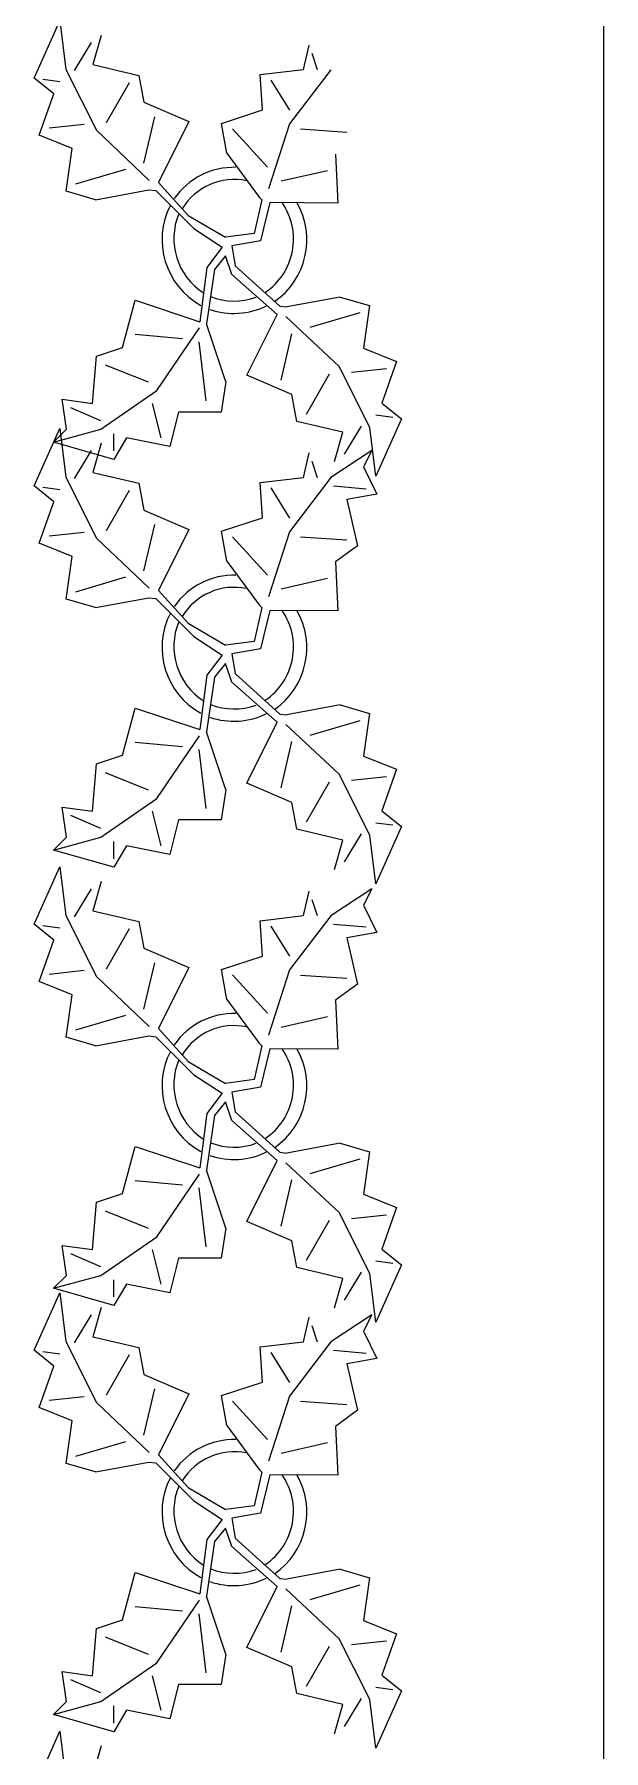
# Model space of a CAD drawing. Header units: inches. Extents: x 8624 to 20537, y 780 to 7738.
# Drawn here: x 17250.8 to 17297.6, y 2513.4 to 2654.4 of the extents above; entities that cross this region are included whole.
import ezdxf

# ---------------------------------------------------------------- set-up
doc = ezdxf.new("R2010")
doc.units = ezdxf.units.IN
doc.header["$MEASUREMENT"] = 0

msp = doc.modelspace()

# ---------------------------------------------------------------- linework, layer by layer
msp.add_line((17297.59, 2729.61), (17297.59, 1331.61))
at = {"color": 114, "linetype": 'Continuous'}
for p, q in [((17250.79, 2650.77), (17252.88, 2655.48)), ((17252.88, 2655.48), (17253.39, 2651.48)), ((17254.09, 2651.38), (17255.48, 2653.68)), ((17256.28, 2654.28), (17255.59, 2651.88)), ((17272.93, 2651.47), (17273.39, 2653.48)), ((17255.59, 2651.88), (17259.39, 2650.99)), ((17273.61, 2652.81), (17274.04, 2651.47)), ((17252.39, 2649.47), (17250.79, 2650.77)), ((17251.49, 2650.67), (17252.89, 2650.48)), ((17253.39, 2651.48), (17255.9, 2646.48)), ((17259.39, 2650.99), (17259.79, 2648.79)), ((17269.35, 2651.05), (17272.93, 2651.47)), ((17269.55, 2648.15), (17269.35, 2651.05)), ((17270.24, 2650.6), (17271.78, 2648.13)), ((17275.16, 2651.46), (17271.78, 2647.01)), ((17251.2, 2646.07), (17252.39, 2649.47)), ((17258.59, 2650.39), (17256.7, 2647.08)), ((17259.79, 2648.79), (17263.5, 2647.2)), ((17266.19, 2647.05), (17269.55, 2648.15)), ((17252, 2646.67), (17254.9, 2646.98)), ((17255.9, 2646.48), (17260.24, 2642.37)), ((17259.8, 2643.79), (17260.7, 2647.59)), ((17263.5, 2647.2), (17261.01, 2642.19)), ((17266.61, 2644.59), (17266.19, 2647.05)), ((17267.08, 2646.6), (17269.96, 2643.45)), ((17271.78, 2647.01), (17270.05, 2641.66)), ((17276.47, 2646.3), (17272.67, 2646.56)), ((17253.9, 2644.98), (17251.2, 2646.07)), ((17253.41, 2641.48), (17253.9, 2644.98)), ((17266.61, 2644.59), (17269.27, 2640.99)), ((17275.56, 2644.52), (17275.75, 2640.5)), ((17254.21, 2642.08), (17258.31, 2643.29)), ((17263.44, 2639.49), (17261.01, 2642.19)), ((17271.07, 2642.32), (17274.88, 2643.19)), ((17255.81, 2640.78), (17253.41, 2641.48)), ((17255.81, 2640.78), (17260.21, 2641.59)), ((17260.21, 2641.59), (17260.78, 2641.53)), ((17260.78, 2641.53), (17263.9, 2638.4)), ((17269.49, 2640.77), (17268.85, 2638)), ((17269.27, 2640.99), (17269.49, 2640.77)), ((17263.44, 2639.49), (17266.5, 2637.69)), ((17270.16, 2640.54), (17269.37, 2637.39)), ((17275.75, 2640.5), (17270.16, 2640.54)), ((17263.9, 2638.4), (17266.24, 2636.88)), ((17268.85, 2638), (17266.5, 2637.69)), ((17268.85, 2638), (17268.85, 2638)), ((17266.24, 2636.88), (17264.96, 2635.22)), ((17269.37, 2637.39), (17267.03, 2636.98)), ((17267.03, 2636.98), (17267.29, 2635.35)), ((17264.96, 2635.22), (17264.39, 2630.76)), ((17265.59, 2635.05), (17264.94, 2630.57)), ((17266.5, 2636.17), (17265.59, 2635.05)), ((17267.03, 2634.64), (17266.5, 2636.17)), ((17267.29, 2635.35), (17270.97, 2632.03)), ((17270.74, 2631.36), (17267.03, 2634.64)), ((17258.03, 2628.64), (17259.09, 2632.52)), ((17259.09, 2632.52), (17264.39, 2630.76)), ((17275.94, 2632.78), (17271.54, 2631.97)), ((17275.94, 2632.78), (17278.34, 2632.08)), ((17268.25, 2626.36), (17270.74, 2631.36)), ((17270.97, 2632.03), (17271.54, 2631.97)), ((17275.85, 2627.08), (17271.46, 2631.18)), ((17277.54, 2631.48), (17273.44, 2630.27)), ((17278.34, 2632.08), (17277.85, 2628.58)), ((17262.98, 2629.34), (17259.09, 2629.7)), ((17260.86, 2625.1), (17264.38, 2630.25)), ((17266.52, 2625.81), (17264.94, 2630.57)), ((17271.94, 2629.77), (17271.05, 2625.96)), ((17255.56, 2624.04), (17255.91, 2627.93)), ((17255.91, 2627.93), (17258.03, 2628.64)), ((17264.31, 2629.11), (17264.89, 2624.27)), ((17277.85, 2628.58), (17280.55, 2627.49)), ((17256.62, 2627.22), (17260.15, 2625.81)), ((17278.36, 2622.08), (17275.85, 2627.08)), ((17279.75, 2626.88), (17276.85, 2626.58)), ((17280.55, 2627.49), (17279.36, 2624.08)), ((17256.26, 2621.92), (17260.86, 2625.1)), ((17266.52, 2625.81), (17266.16, 2623.33)), ((17271.96, 2624.77), (17268.25, 2626.36)), ((17273.16, 2623.17), (17275.05, 2626.47)), ((17253.08, 2624.39), (17255.56, 2624.04)), ((17253.43, 2621.92), (17253.08, 2624.39)), ((17256.26, 2622.62), (17253.79, 2623.69)), ((17261.21, 2621.21), (17260.5, 2624.04)), ((17272.36, 2622.57), (17271.96, 2624.77)), ((17279.36, 2624.08), (17280.96, 2622.79)), ((17262.63, 2623.33), (17261.92, 2620.5)), ((17266.16, 2623.33), (17262.63, 2623.33)), ((17276.16, 2621.68), (17272.36, 2622.57)), ((17280.26, 2622.89), (17278.86, 2623.08)), ((17280.96, 2622.79), (17278.87, 2618.08)), ((17250.79, 2617.27), (17252.88, 2621.98)), ((17252.37, 2620.86), (17256.26, 2621.92)), ((17252.37, 2620.86), (17253.43, 2621.92)), ((17257.32, 2619.44), (17252.37, 2620.86)), ((17252.88, 2621.98), (17253.39, 2617.98)), ((17257.32, 2620.15), (17257.32, 2621.56)), ((17258.38, 2621.21), (17257.32, 2619.44)), ((17261.92, 2620.5), (17258.38, 2621.21)), ((17275.47, 2619.27), (17276.16, 2621.68)), ((17277.66, 2622.18), (17276.27, 2619.88)), ((17278.87, 2618.08), (17278.36, 2622.08)), ((17254.09, 2617.88), (17255.48, 2620.18)), ((17256.28, 2620.78), (17255.59, 2618.38)), ((17272.93, 2617.97), (17273.39, 2619.98)), ((17278.53, 2620.17), (17275.16, 2617.96)), ((17278.53, 2620.17), (17277.85, 2618.83)), ((17255.59, 2618.38), (17259.39, 2617.49)), ((17273.61, 2619.31), (17274.04, 2617.97)), ((17277.85, 2618.83), (17278.95, 2616.59)), ((17252.39, 2615.97), (17250.79, 2617.27)), ((17251.49, 2617.17), (17252.89, 2616.98)), ((17253.39, 2617.98), (17255.9, 2612.98)), ((17258.59, 2616.89), (17256.7, 2613.58)), ((17259.39, 2617.49), (17259.79, 2615.29)), ((17269.35, 2617.55), (17272.93, 2617.97)), ((17269.55, 2614.65), (17269.35, 2617.55)), ((17270.24, 2617.1), (17271.78, 2614.63)), ((17275.16, 2617.96), (17271.78, 2613.51)), ((17275.38, 2617.28), (17278.06, 2617.04)), ((17251.2, 2612.57), (17252.39, 2615.97)), ((17259.79, 2615.29), (17263.5, 2613.7)), ((17278.95, 2616.59), (17276.49, 2616.16)), ((17276.49, 2616.16), (17277.36, 2612.35)), ((17259.8, 2610.29), (17260.7, 2614.09)), ((17266.19, 2613.55), (17269.55, 2614.65)), ((17253.9, 2611.48), (17251.2, 2612.57)), ((17252, 2613.17), (17254.9, 2613.48)), ((17255.9, 2612.98), (17260.24, 2608.87)), ((17263.5, 2613.7), (17261.01, 2608.69)), ((17266.61, 2611.09), (17266.19, 2613.55)), ((17267.08, 2613.1), (17269.96, 2609.95)), ((17271.78, 2613.51), (17270.05, 2608.16)), ((17276.47, 2612.8), (17272.67, 2613.06)), ((17253.41, 2607.98), (17253.9, 2611.48)), ((17266.61, 2611.09), (17269.27, 2607.49)), ((17277.36, 2612.35), (17275.56, 2611.02)), ((17275.56, 2611.02), (17275.75, 2607)), ((17254.21, 2608.58), (17258.31, 2609.79)), ((17271.07, 2608.82), (17274.88, 2609.69)), ((17263.44, 2605.99), (17261.01, 2608.69)), ((17255.81, 2607.28), (17253.41, 2607.98)), ((17255.81, 2607.28), (17260.21, 2608.09)), ((17260.21, 2608.09), (17260.78, 2608.03)), ((17260.78, 2608.03), (17263.9, 2604.9)), ((17269.49, 2607.27), (17268.85, 2604.5)), ((17269.27, 2607.49), (17269.49, 2607.27)), ((17270.16, 2607.04), (17269.37, 2603.89)), ((17275.75, 2607), (17270.16, 2607.04)), ((17263.44, 2605.99), (17266.5, 2604.19)), ((17263.9, 2604.9), (17266.24, 2603.38)), ((17268.85, 2604.5), (17266.5, 2604.19)), ((17268.85, 2604.5), (17268.85, 2604.5)), ((17266.24, 2603.38), (17264.96, 2601.72)), ((17266.5, 2602.67), (17265.59, 2601.55)), ((17267.03, 2601.14), (17266.5, 2602.67)), ((17269.37, 2603.89), (17267.03, 2603.48)), ((17267.03, 2603.48), (17267.29, 2601.85)), ((17264.96, 2601.72), (17264.39, 2597.26)), ((17265.59, 2601.55), (17264.94, 2597.07)), ((17270.74, 2597.86), (17267.03, 2601.14)), ((17267.29, 2601.85), (17270.97, 2598.53)), ((17258.03, 2595.14), (17259.09, 2599.02)), ((17259.09, 2599.02), (17264.39, 2597.26)), ((17270.97, 2598.53), (17271.54, 2598.47)), ((17275.94, 2599.28), (17271.54, 2598.47)), ((17275.94, 2599.28), (17278.34, 2598.58)), ((17278.34, 2598.58), (17277.85, 2595.08)), ((17266.52, 2592.31), (17264.94, 2597.07)), ((17268.25, 2592.86), (17270.74, 2597.86)), ((17275.85, 2593.58), (17271.46, 2597.68)), ((17277.54, 2597.98), (17273.44, 2596.77)), ((17262.98, 2595.84), (17259.09, 2596.2)), ((17260.86, 2591.6), (17264.38, 2596.75)), ((17264.31, 2595.61), (17264.89, 2590.77)), ((17271.94, 2596.27), (17271.05, 2592.46)), ((17255.56, 2590.54), (17255.91, 2594.43)), ((17255.91, 2594.43), (17258.03, 2595.14)), ((17277.85, 2595.08), (17280.55, 2593.99)), ((17256.62, 2593.72), (17260.15, 2592.31)), ((17271.96, 2591.27), (17268.25, 2592.86)), ((17273.16, 2589.67), (17275.05, 2592.97)), ((17278.36, 2588.58), (17275.85, 2593.58)), ((17279.75, 2593.38), (17276.85, 2593.08)), ((17280.55, 2593.99), (17279.36, 2590.58)), ((17256.26, 2588.42), (17260.86, 2591.6)), ((17266.52, 2592.31), (17266.16, 2589.83)), ((17272.36, 2589.07), (17271.96, 2591.27)), ((17253.08, 2590.89), (17255.56, 2590.54)), ((17253.43, 2588.42), (17253.08, 2590.89)), ((17256.26, 2589.12), (17253.79, 2590.19)), ((17261.21, 2587.71), (17260.5, 2590.54)), ((17262.63, 2589.83), (17261.92, 2587)), ((17266.16, 2589.83), (17262.63, 2589.83)), ((17279.36, 2590.58), (17280.96, 2589.29)), ((17252.37, 2587.36), (17256.26, 2588.42)), ((17252.37, 2587.36), (17253.43, 2588.42)), ((17276.16, 2588.18), (17272.36, 2589.07)), ((17277.66, 2588.68), (17276.27, 2586.38)), ((17278.87, 2584.58), (17278.36, 2588.58)), ((17280.26, 2589.39), (17278.86, 2589.58)), ((17280.96, 2589.29), (17278.87, 2584.58)), ((17257.32, 2585.94), (17252.37, 2587.36)), ((17257.32, 2586.65), (17257.32, 2588.06)), ((17258.38, 2587.71), (17257.32, 2585.94)), ((17261.92, 2587), (17258.38, 2587.71)), ((17275.47, 2585.77), (17276.16, 2588.18)), ((17250.79, 2581.27), (17252.88, 2585.98)), ((17252.88, 2585.98), (17253.39, 2581.98)), ((17256.28, 2584.78), (17255.59, 2582.38)), ((17254.09, 2581.88), (17255.48, 2584.18)), ((17272.93, 2581.97), (17273.39, 2583.98)), ((17273.61, 2583.31), (17274.04, 2581.97)), ((17278.53, 2584.17), (17275.16, 2581.96)), ((17278.53, 2584.17), (17277.85, 2582.83)), ((17277.85, 2582.83), (17278.95, 2580.59)), ((17253.39, 2581.98), (17255.9, 2576.98)), ((17255.59, 2582.38), (17259.39, 2581.49)), ((17259.39, 2581.49), (17259.79, 2579.29)), ((17269.35, 2581.55), (17272.93, 2581.97)), ((17269.55, 2578.65), (17269.35, 2581.55)), ((17275.16, 2581.96), (17271.78, 2577.51)), ((17252.39, 2579.97), (17250.79, 2581.27)), ((17251.2, 2576.57), (17252.39, 2579.97)), ((17251.49, 2581.17), (17252.89, 2580.98)), ((17258.59, 2580.89), (17256.7, 2577.58)), ((17270.24, 2581.1), (17271.78, 2578.63)), ((17275.38, 2581.28), (17278.06, 2581.04)), ((17278.95, 2580.59), (17276.49, 2580.16)), ((17276.49, 2580.16), (17277.36, 2576.35)), ((17259.79, 2579.29), (17263.5, 2577.7)), ((17266.19, 2577.55), (17269.55, 2578.65)), ((17252, 2577.17), (17254.9, 2577.48)), ((17259.8, 2574.29), (17260.7, 2578.09)), ((17263.5, 2577.7), (17261.01, 2572.69)), ((17266.61, 2575.09), (17266.19, 2577.55)), ((17271.78, 2577.51), (17270.05, 2572.16)), ((17253.9, 2575.48), (17251.2, 2576.57)), ((17255.9, 2576.98), (17260.24, 2572.87)), ((17267.08, 2577.1), (17269.96, 2573.95)), ((17276.47, 2576.8), (17272.67, 2577.06)), ((17277.36, 2576.35), (17275.56, 2575.02)), ((17253.41, 2571.98), (17253.9, 2575.48)), ((17266.61, 2575.09), (17269.27, 2571.49)), ((17275.56, 2575.02), (17275.75, 2571)), ((17254.21, 2572.58), (17258.31, 2573.79)), ((17271.07, 2572.82), (17274.88, 2573.69)), ((17255.81, 2571.28), (17253.41, 2571.98)), ((17255.81, 2571.28), (17260.21, 2572.09)), ((17260.21, 2572.09), (17260.78, 2572.03)), ((17260.78, 2572.03), (17263.9, 2568.9)), ((17263.44, 2569.99), (17261.01, 2572.69)), ((17269.49, 2571.27), (17268.85, 2568.5)), ((17269.27, 2571.49), (17269.49, 2571.27)), ((17270.16, 2571.04), (17269.37, 2567.89)), ((17275.75, 2571), (17270.16, 2571.04)), ((17263.44, 2569.99), (17266.5, 2568.19)), ((17263.9, 2568.9), (17266.24, 2567.38)), ((17266.24, 2567.38), (17264.96, 2565.72)), ((17268.85, 2568.5), (17266.5, 2568.19)), ((17269.37, 2567.89), (17267.03, 2567.48)), ((17267.03, 2567.48), (17267.29, 2565.85)), ((17268.85, 2568.5), (17268.85, 2568.5)), ((17266.5, 2566.67), (17265.59, 2565.55)), ((17267.03, 2565.14), (17266.5, 2566.67)), ((17264.96, 2565.72), (17264.39, 2561.26)), ((17265.59, 2565.55), (17264.94, 2561.07)), ((17270.74, 2561.86), (17267.03, 2565.14)), ((17267.29, 2565.85), (17270.97, 2562.53)), ((17275.94, 2563.28), (17271.54, 2562.47)), ((17275.94, 2563.28), (17278.34, 2562.58)), ((17258.03, 2559.14), (17259.09, 2563.02)), ((17259.09, 2563.02), (17264.39, 2561.26)), ((17268.25, 2556.86), (17270.74, 2561.86)), ((17270.97, 2562.53), (17271.54, 2562.47)), ((17275.85, 2557.58), (17271.46, 2561.68)), ((17277.54, 2561.98), (17273.44, 2560.77)), ((17278.34, 2562.58), (17277.85, 2559.08)), ((17260.86, 2555.6), (17264.38, 2560.75)), ((17266.52, 2556.31), (17264.94, 2561.07)), ((17271.94, 2560.27), (17271.05, 2556.46)), ((17255.91, 2558.43), (17258.03, 2559.14)), ((17262.98, 2559.84), (17259.09, 2560.2)), ((17264.31, 2559.61), (17264.89, 2554.77)), ((17277.85, 2559.08), (17280.55, 2557.99)), ((17255.56, 2554.54), (17255.91, 2558.43)), ((17256.62, 2557.72), (17260.15, 2556.31)), ((17278.36, 2552.58), (17275.85, 2557.58)), ((17280.55, 2557.99), (17279.36, 2554.58)), ((17266.52, 2556.31), (17266.16, 2553.83)), ((17271.96, 2555.27), (17268.25, 2556.86)), ((17273.16, 2553.67), (17275.05, 2556.97)), ((17279.75, 2557.38), (17276.85, 2557.08)), ((17253.08, 2554.89), (17255.56, 2554.54)), ((17253.43, 2552.42), (17253.08, 2554.89)), ((17256.26, 2552.42), (17260.86, 2555.6)), ((17272.36, 2553.07), (17271.96, 2555.27)), ((17279.36, 2554.58), (17280.96, 2553.29)), ((17256.26, 2553.12), (17253.79, 2554.19)), ((17261.21, 2551.71), (17260.5, 2554.54)), ((17262.63, 2553.83), (17261.92, 2551)), ((17266.16, 2553.83), (17262.63, 2553.83)), ((17280.26, 2553.39), (17278.86, 2553.58)), ((17280.96, 2553.29), (17278.87, 2548.58)), ((17252.37, 2551.36), (17256.26, 2552.42)), ((17252.37, 2551.36), (17253.43, 2552.42)), ((17257.32, 2550.65), (17257.32, 2552.06)), ((17276.16, 2552.18), (17272.36, 2553.07)), ((17275.47, 2549.77), (17276.16, 2552.18)), ((17277.66, 2552.68), (17276.27, 2550.38)), ((17278.87, 2548.58), (17278.36, 2552.58)), ((17250.79, 2546.27), (17252.88, 2550.98)), ((17257.32, 2549.94), (17252.37, 2551.36)), ((17252.88, 2550.98), (17253.39, 2546.98)), ((17258.38, 2551.71), (17257.32, 2549.94)), ((17261.92, 2551), (17258.38, 2551.71)), ((17254.09, 2546.88), (17255.48, 2549.18)), ((17256.28, 2549.78), (17255.59, 2547.38)), ((17272.93, 2546.97), (17273.39, 2548.98)), ((17278.53, 2549.17), (17275.16, 2546.96)), ((17278.53, 2549.17), (17277.85, 2547.83)), ((17273.61, 2548.31), (17274.04, 2546.97)), ((17277.85, 2547.83), (17278.95, 2545.59)), ((17252.39, 2544.97), (17250.79, 2546.27)), ((17251.49, 2546.17), (17252.89, 2545.98)), ((17253.39, 2546.98), (17255.9, 2541.98)), ((17255.59, 2547.38), (17259.39, 2546.49)), ((17259.39, 2546.49), (17259.79, 2544.29)), ((17269.35, 2546.55), (17272.93, 2546.97)), ((17269.55, 2543.65), (17269.35, 2546.55)), ((17275.16, 2546.96), (17271.78, 2542.51)), ((17275.38, 2546.28), (17278.06, 2546.04)), ((17251.2, 2541.57), (17252.39, 2544.97)), ((17258.59, 2545.89), (17256.7, 2542.58)), ((17270.24, 2546.1), (17271.78, 2543.63)), ((17278.95, 2545.59), (17276.49, 2545.16)), ((17276.49, 2545.16), (17277.36, 2541.35)), ((17259.79, 2544.29), (17263.5, 2542.7)), ((17266.19, 2542.55), (17269.55, 2543.65)), ((17252, 2542.17), (17254.9, 2542.48)), ((17255.9, 2541.98), (17260.24, 2537.87)), ((17259.8, 2539.29), (17260.7, 2543.09)), ((17263.5, 2542.7), (17261.01, 2537.69)), ((17266.61, 2540.09), (17266.19, 2542.55)), ((17267.08, 2542.1), (17269.96, 2538.95)), ((17271.78, 2542.51), (17270.05, 2537.16)), ((17276.47, 2541.8), (17272.67, 2542.06)), ((17253.9, 2540.48), (17251.2, 2541.57)), ((17277.36, 2541.35), (17275.56, 2540.02)), ((17253.41, 2536.98), (17253.9, 2540.48)), ((17266.61, 2540.09), (17269.27, 2536.49)), ((17275.56, 2540.02), (17275.75, 2536)), ((17254.21, 2537.58), (17258.31, 2538.79)), ((17263.44, 2534.99), (17261.01, 2537.69)), ((17271.07, 2537.82), (17274.88, 2538.69)), ((17255.81, 2536.28), (17253.41, 2536.98)), ((17255.81, 2536.28), (17260.21, 2537.09)), ((17260.21, 2537.09), (17260.78, 2537.03)), ((17260.78, 2537.03), (17263.9, 2533.9)), ((17269.49, 2536.27), (17268.85, 2533.5)), ((17269.27, 2536.49), (17269.49, 2536.27)), ((17263.44, 2534.99), (17266.5, 2533.19)), ((17270.16, 2536.04), (17269.37, 2532.89)), ((17275.75, 2536), (17270.16, 2536.04)), ((17263.9, 2533.9), (17266.24, 2532.38)), ((17268.85, 2533.5), (17266.5, 2533.19)), ((17268.85, 2533.5), (17268.85, 2533.5)), ((17266.24, 2532.38), (17264.96, 2530.72)), ((17269.37, 2532.89), (17267.03, 2532.48)), ((17267.03, 2532.48), (17267.29, 2530.85)), ((17264.96, 2530.72), (17264.39, 2526.26)), ((17266.5, 2531.67), (17265.59, 2530.55)), ((17267.03, 2530.14), (17266.5, 2531.67)), ((17267.29, 2530.85), (17270.97, 2527.53)), ((17265.59, 2530.55), (17264.94, 2526.07)), ((17270.74, 2526.86), (17267.03, 2530.14)), ((17258.03, 2524.14), (17259.09, 2528.02)), ((17259.09, 2528.02), (17264.39, 2526.26)), ((17275.94, 2528.28), (17271.54, 2527.47)), ((17275.94, 2528.28), (17278.34, 2527.58)), ((17268.25, 2521.86), (17270.74, 2526.86)), ((17270.97, 2527.53), (17271.54, 2527.47)), ((17275.85, 2522.58), (17271.46, 2526.68)), ((17277.54, 2526.98), (17273.44, 2525.77)), ((17278.34, 2527.58), (17277.85, 2524.08)), ((17262.98, 2524.84), (17259.09, 2525.2)), ((17260.86, 2520.6), (17264.38, 2525.75)), ((17266.52, 2521.31), (17264.94, 2526.07)), ((17271.94, 2525.27), (17271.05, 2521.46)), ((17255.91, 2523.43), (17258.03, 2524.14)), ((17264.31, 2524.61), (17264.89, 2519.77)), ((17277.85, 2524.08), (17280.55, 2522.99)), ((17255.56, 2519.54), (17255.91, 2523.43)), ((17256.62, 2522.72), (17260.15, 2521.31)), ((17278.36, 2517.58), (17275.85, 2522.58)), ((17279.75, 2522.38), (17276.85, 2522.08)), ((17280.55, 2522.99), (17279.36, 2519.58)), ((17266.52, 2521.31), (17266.16, 2518.83)), ((17271.96, 2520.27), (17268.25, 2521.86)), ((17273.16, 2518.67), (17275.05, 2521.97)), ((17253.08, 2519.89), (17255.56, 2519.54)), ((17253.43, 2517.42), (17253.08, 2519.89)), ((17256.26, 2517.42), (17260.86, 2520.6)), ((17261.21, 2516.71), (17260.5, 2519.54)), ((17272.36, 2518.07), (17271.96, 2520.27)), ((17279.36, 2519.58), (17280.96, 2518.29)), ((17256.26, 2518.12), (17253.79, 2519.19)), ((17262.63, 2518.83), (17261.92, 2516)), ((17266.16, 2518.83), (17262.63, 2518.83)), ((17276.16, 2517.18), (17272.36, 2518.07)), ((17280.26, 2518.39), (17278.86, 2518.58)), ((17280.96, 2518.29), (17278.87, 2513.58)), ((17252.37, 2516.36), (17256.26, 2517.42)), ((17252.37, 2516.36), (17253.43, 2517.42)), ((17257.32, 2515.65), (17257.32, 2517.06)), ((17258.38, 2516.71), (17257.32, 2514.94)), ((17261.92, 2516), (17258.38, 2516.71)), ((17275.47, 2514.77), (17276.16, 2517.18)), ((17277.66, 2517.68), (17276.27, 2515.38)), ((17278.87, 2513.58), (17278.36, 2517.58)), ((17257.32, 2514.94), (17252.37, 2516.36)), ((17250.79, 2510.27), (17252.88, 2514.98)), ((17252.88, 2514.98), (17253.39, 2510.98)), ((17256.28, 2513.78), (17255.59, 2511.38))]:
    msp.add_line(p, q, dxfattribs=at)
for centre, radius, start, end in [((17267.22, 2637.44), 6, 88.6147, 145.1169), ((17267.22, 2637.44), 5, 78.1647, 148.6725), ((17267.44, 2637.49), 6.15, 152.5812, 241.2714), ((17267.55, 2637.58), 5.29, 157.3711, 237.472), ((17266.85, 2637.53), 5.25, 303.8219, 34.9414), ((17267.06, 2637.47), 6.13, 304.3757, 30.1028), ((17267.22, 2637.73), 5.28, 248.4094, 290.0301), ((17267.19, 2637.57), 6.13, 251.2017, 296.0918), ((17267.22, 2603.94), 6, 88.6147, 145.1169), ((17267.22, 2603.94), 5, 78.1647, 148.6725), ((17267.44, 2603.99), 6.15, 152.5812, 241.2714), ((17266.85, 2604.03), 5.25, 303.8219, 34.9414), ((17267.06, 2603.97), 6.13, 304.3757, 30.1028), ((17267.55, 2604.08), 5.29, 157.3711, 237.472), ((17267.19, 2604.07), 6.13, 251.2017, 296.0918), ((17267.22, 2604.23), 5.28, 248.4094, 290.0301), ((17267.22, 2567.94), 6, 88.6147, 145.1169), ((17267.22, 2567.94), 5, 78.1647, 148.6725), ((17267.44, 2567.99), 6.15, 152.5812, 241.2714), ((17267.55, 2568.08), 5.29, 157.3711, 237.472), ((17266.85, 2568.03), 5.25, 303.8219, 34.9414), ((17267.06, 2567.97), 6.13, 304.3757, 30.1028), ((17267.22, 2568.23), 5.28, 248.4094, 290.0301), ((17267.19, 2568.07), 6.13, 251.2017, 296.0918), ((17267.22, 2532.94), 6, 88.6147, 145.1169), ((17267.22, 2532.94), 5, 78.1647, 148.6725), ((17267.44, 2532.99), 6.15, 152.5812, 241.2714), ((17267.55, 2533.08), 5.29, 157.3711, 237.472), ((17266.85, 2533.03), 5.25, 303.8219, 34.9414), ((17267.06, 2532.97), 6.13, 304.3757, 30.1028), ((17267.22, 2533.23), 5.28, 248.4094, 290.0301), ((17267.19, 2533.07), 6.13, 251.2017, 296.0918)]:
    msp.add_arc(centre, radius, start, end, dxfattribs=at)

doc.saveas('drawing.dxf')
